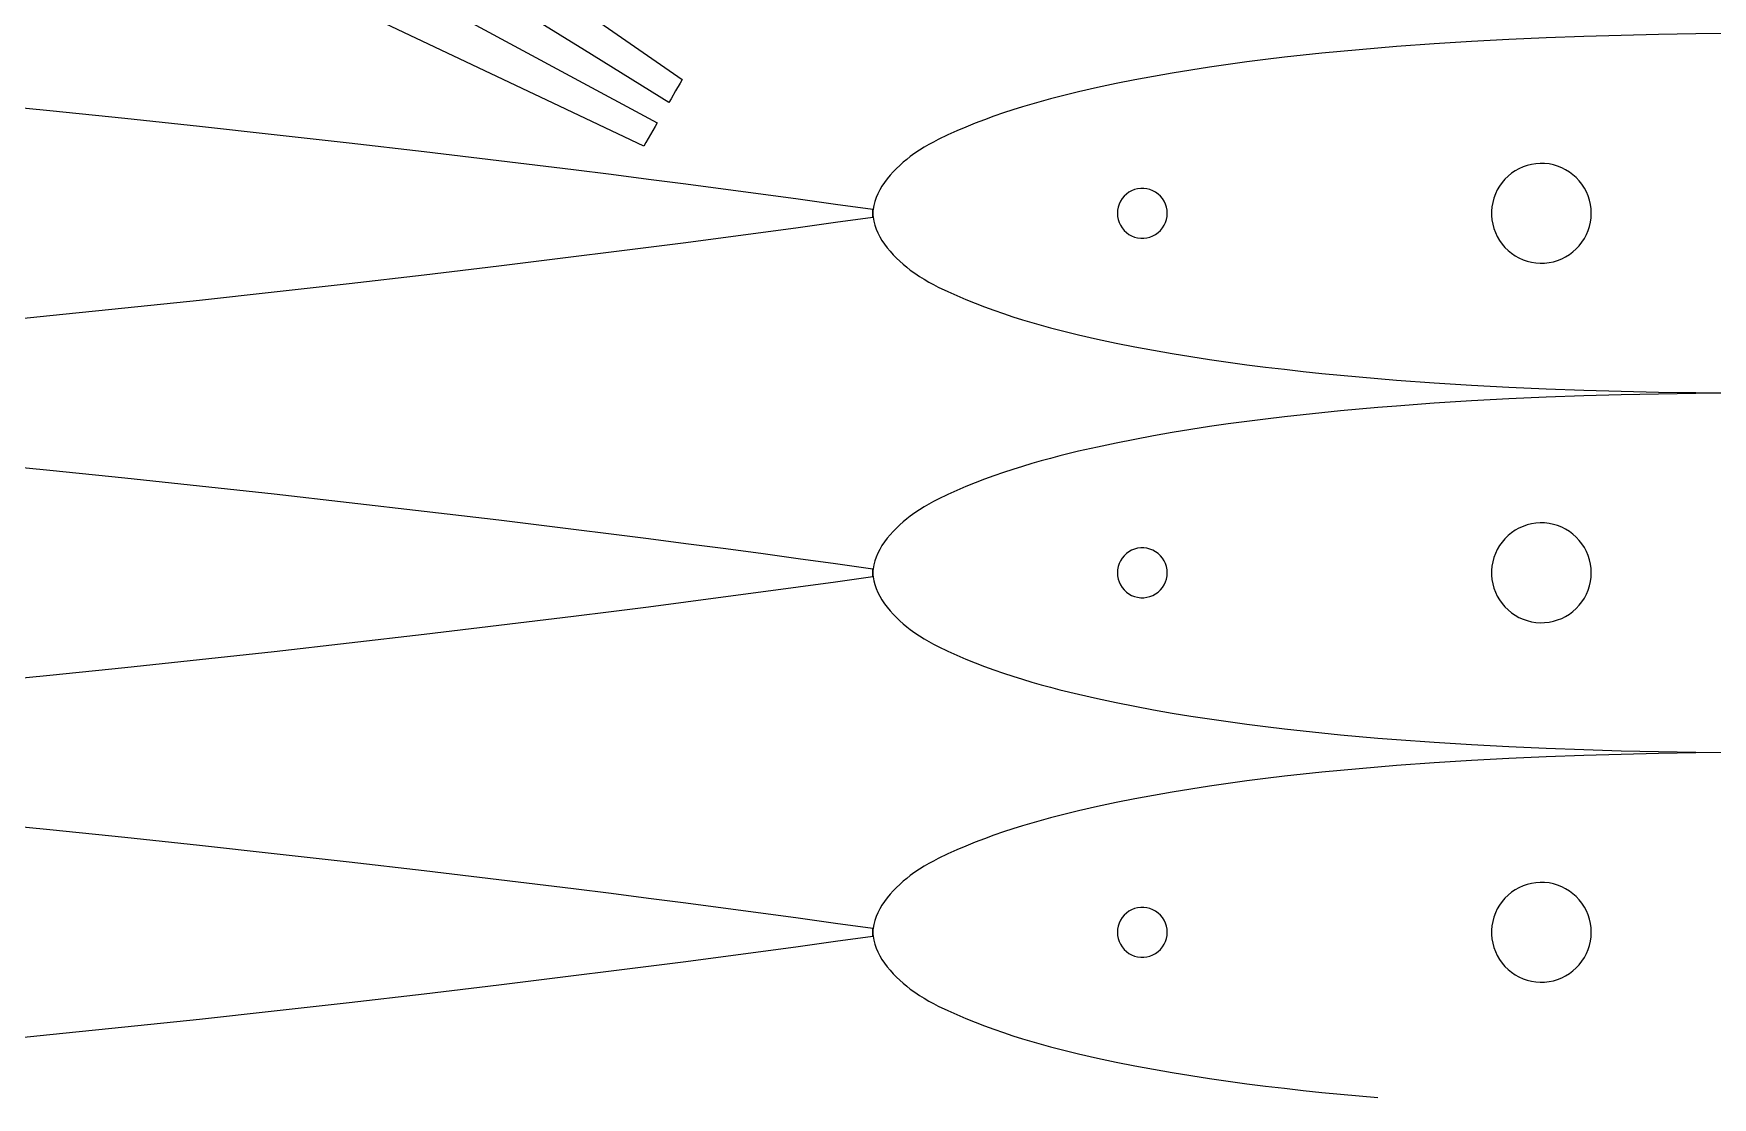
# Model space of a CAD drawing. Extents: x 0 to 1250, y 0 to 2500.
# Drawn here: x 815.9 to 984.1, y 325.6 to 432.2 of the extents above; entities that cross this region are included whole.
import ezdxf

# ---------------------------------------------------------------- set-up
doc = ezdxf.new("R2010")
doc.units = 0
doc.layers.get('0').update_dxf_attribs({"linetype": 'CONTINUOUS', "lineweight": 25})

msp = doc.modelspace()

# ---------------------------------------------------------------- linework, layer by layer
for points in [[(872.619, 433.273), (880.894, 427.573), (880.685, 427.213), (880.226, 426.42), (879.767, 425.626), (879.558, 425.266), (871.085, 430.499), (852.443, 442.012)], [(850.328, 438.353), (869.615, 427.95), (878.381, 423.221), (878.172, 422.86), (877.712, 422.063), (877.252, 421.267), (877.043, 420.905), (867.956, 425.202), (847.964, 434.656)], [(986.25, 432.162), (982.5, 432.128), (978.75, 432.071), (975, 431.989), (971.248, 431.88), (967.497, 431.744), (963.748, 431.577), (960, 431.377), (956.246, 431.142), (952.494, 430.87), (950.62, 430.719), (948.746, 430.557), (946.873, 430.384), (945.001, 430.2), (943.12, 430.003), (941.24, 429.793), (939.361, 429.57), (937.484, 429.332), (935.61, 429.078), (933.737, 428.808), (931.867, 428.52), (930, 428.214), (928.118, 427.885), (926.24, 427.535), (924.367, 427.162), (922.501, 426.765), (920.615, 426.336), (918.736, 425.875), (917.799, 425.63), (916.864, 425.375), (915.931, 425.109), (915, 424.83), (914.039, 424.529), (913.081, 424.214), (912.129, 423.884), (911.183, 423.54), (910.246, 423.181), (909.318, 422.807), (908.403, 422.417), (907.5, 422.011), (906.541, 421.55), (906.067, 421.306), (905.597, 421.05), (905.13, 420.779), (904.667, 420.489), (904.207, 420.18), (903.75, 419.847), (903.393, 419.569), (903.04, 419.275), (902.694, 418.968), (902.358, 418.648), (902.034, 418.316), (901.724, 417.973), (901.431, 417.62), (901.158, 417.259), (900.908, 416.889), (900.683, 416.513), (900.485, 416.131), (900.317, 415.744), (900.182, 415.353), (900.083, 414.959), (900.021, 414.563), (900.005, 414.364), (900, 414.166), (900.005, 413.967), (900.021, 413.769), (900.083, 413.373), (900.182, 412.979), (900.317, 412.587), (900.485, 412.2), (900.683, 411.818), (900.908, 411.442), (901.158, 411.072), (901.431, 410.711), (901.724, 410.358), (902.034, 410.016), (902.358, 409.684), (902.694, 409.363), (903.04, 409.056), (903.393, 408.763), (903.75, 408.484), (904.207, 408.151), (904.667, 407.842), (905.13, 407.553), (905.597, 407.281), (906.067, 407.025), (906.541, 406.781), (907.5, 406.32), (908.403, 405.914), (909.318, 405.524), (910.246, 405.15), (911.183, 404.791), (912.129, 404.447), (913.081, 404.117), (914.039, 403.802), (915, 403.501), (915.931, 403.222), (916.864, 402.956), (917.799, 402.701), (918.736, 402.456), (920.615, 401.995), (922.501, 401.566), (924.367, 401.169), (926.24, 400.796), (928.118, 400.446), (930, 400.117), (931.867, 399.811), (933.737, 399.523), (935.61, 399.253), (937.484, 398.999), (939.361, 398.761), (941.24, 398.538), (943.12, 398.328), (945.001, 398.131), (946.873, 397.947), (948.746, 397.774), (950.62, 397.613), (952.494, 397.461), (956.246, 397.189), (960, 396.954), (963.748, 396.754), (967.497, 396.587), (971.248, 396.451), (975, 396.342), (978.75, 396.26), (982.5, 396.203), (986.25, 396.17)], [(810, 403.173), (817.504, 403.916), (825.005, 404.685), (832.504, 405.479), (840, 406.298), (847.504, 407.142), (855.006, 408.01), (862.505, 408.903), (870, 409.821), (873.752, 410.29), (877.502, 410.767), (881.252, 411.251), (885, 411.744), (888.751, 412.247), (892.502, 412.756), (896.251, 413.27), (900, 413.786), (900, 414.545), (896.251, 415.061), (892.502, 415.575), (888.751, 416.085), (885, 416.587), (881.252, 417.08), (877.502, 417.564), (873.752, 418.041), (870, 418.51), (862.505, 419.428), (855.006, 420.321), (847.504, 421.189), (840, 422.033), (832.504, 422.852), (825.005, 423.646), (817.504, 424.415), (810, 425.159)], [(986.25, 396.147), (982.5, 396.114), (978.75, 396.056), (975, 395.974), (971.248, 395.866), (967.497, 395.729), (963.748, 395.562), (960, 395.363), (956.246, 395.128), (952.494, 394.856), (950.62, 394.704), (948.746, 394.542), (946.873, 394.37), (945.001, 394.185), (943.12, 393.988), (941.24, 393.779), (939.361, 393.555), (937.484, 393.317), (935.61, 393.064), (933.737, 392.793), (931.867, 392.506), (930, 392.199), (928.118, 391.87), (926.24, 391.52), (924.367, 391.148), (922.501, 390.751), (920.615, 390.322), (918.736, 389.861), (917.799, 389.616), (916.864, 389.361), (915.931, 389.094), (915, 388.816), (914.039, 388.515), (913.081, 388.2), (912.129, 387.87), (911.183, 387.526), (910.246, 387.167), (909.318, 386.792), (908.403, 386.402), (907.5, 385.996), (906.541, 385.536), (906.067, 385.292), (905.597, 385.036), (905.13, 384.764), (904.667, 384.475), (904.207, 384.166), (903.75, 383.833), (903.393, 383.554), (903.04, 383.261), (902.694, 382.953), (902.358, 382.633), (902.034, 382.301), (901.724, 381.958), (901.431, 381.606), (901.158, 381.244), (900.908, 380.875), (900.683, 380.499), (900.485, 380.116), (900.317, 379.729), (900.182, 379.338), (900.083, 378.944), (900.021, 378.548), (900.005, 378.35), (900, 378.151), (900.005, 377.953), (900.021, 377.754), (900.083, 377.358), (900.182, 376.964), (900.317, 376.573), (900.485, 376.186), (900.683, 375.804), (900.908, 375.428), (901.158, 375.058), (901.431, 374.697), (901.724, 374.344), (902.034, 374.001), (902.358, 373.669), (902.694, 373.349), (903.04, 373.042), (903.393, 372.748), (903.75, 372.469), (904.207, 372.137), (904.667, 371.827), (905.13, 371.538), (905.597, 371.267), (906.067, 371.01), (906.541, 370.767), (907.5, 370.306), (908.403, 369.9), (909.318, 369.51), (910.246, 369.136), (911.183, 368.776), (912.129, 368.432), (913.081, 368.103), (914.039, 367.788), (915, 367.486), (915.931, 367.208), (916.864, 366.942), (917.799, 366.687), (918.736, 366.442), (920.615, 365.981), (922.501, 365.552), (924.367, 365.155), (926.24, 364.782), (928.118, 364.432), (930, 364.103), (931.867, 363.797), (933.737, 363.509), (935.61, 363.239), (937.484, 362.985), (939.361, 362.747), (941.24, 362.524), (943.12, 362.314), (945.001, 362.117), (946.873, 361.933), (948.746, 361.76), (950.62, 361.598), (952.494, 361.447), (956.246, 361.174), (960, 360.94), (963.748, 360.74), (967.497, 360.573), (971.248, 360.436), (975, 360.328), (978.75, 360.246), (982.5, 360.189), (986.25, 360.155)], [(810, 367.158), (817.504, 367.901), (825.005, 368.671), (832.504, 369.465), (840, 370.283), (847.504, 371.127), (855.006, 371.995), (862.505, 372.888), (870, 373.807), (873.752, 374.276), (877.502, 374.752), (881.252, 375.237), (885, 375.73), (888.751, 376.232), (892.502, 376.742), (896.251, 377.256), (900, 377.772), (900, 378.531), (896.251, 379.047), (892.502, 379.561), (888.751, 380.07), (885, 380.572), (881.252, 381.065), (877.502, 381.55), (873.752, 382.026), (870, 382.496), (862.505, 383.414), (855.006, 384.307), (847.504, 385.175), (840, 386.019), (832.504, 386.838), (825.005, 387.632), (817.504, 388.401), (810, 389.144)], [(986.25, 360.133), (982.5, 360.099), (978.75, 360.042), (975, 359.96), (971.248, 359.852), (967.497, 359.715), (963.748, 359.548), (960, 359.349), (956.246, 359.114), (952.494, 358.841), (950.62, 358.69), (948.746, 358.528), (946.873, 358.355), (945.001, 358.171), (943.12, 357.974), (941.24, 357.764), (939.361, 357.541), (937.484, 357.303), (935.61, 357.049), (933.737, 356.779), (931.867, 356.491), (930, 356.185), (928.118, 355.856), (926.24, 355.506), (924.367, 355.133), (922.501, 354.737), (920.615, 354.308), (918.736, 353.846), (917.799, 353.601), (916.864, 353.346), (915.931, 353.08), (915, 352.802), (914.039, 352.5), (913.081, 352.185), (912.129, 351.856), (911.183, 351.511), (910.246, 351.152), (909.318, 350.778), (908.403, 350.388), (907.5, 349.982), (906.541, 349.522), (906.067, 349.278), (905.597, 349.021), (905.13, 348.75), (904.667, 348.461), (904.207, 348.151), (903.75, 347.819), (903.393, 347.54), (903.04, 347.246), (902.694, 346.939), (902.358, 346.619), (902.034, 346.287), (901.724, 345.944), (901.431, 345.591), (901.158, 345.23), (900.908, 344.861), (900.683, 344.484), (900.485, 344.102), (900.317, 343.715), (900.182, 343.324), (900.083, 342.93), (900.021, 342.534), (900.005, 342.335), (900, 342.137), (900.005, 341.938), (900.021, 341.74), (900.083, 341.344), (900.182, 340.95), (900.317, 340.559), (900.485, 340.172), (900.683, 339.789), (900.908, 339.413), (901.158, 339.044), (901.431, 338.682), (901.724, 338.33), (902.034, 337.987), (902.358, 337.655), (902.694, 337.335), (903.04, 337.027), (903.393, 336.734), (903.75, 336.455), (904.207, 336.123), (904.667, 335.813), (905.13, 335.524), (905.597, 335.252), (906.067, 334.996), (906.541, 334.752), (907.5, 334.292), (908.403, 333.886), (909.318, 333.496), (910.246, 333.121), (911.183, 332.762), (912.129, 332.418), (913.081, 332.088), (914.039, 331.773), (915, 331.472), (915.931, 331.194), (916.864, 330.927), (917.799, 330.672), (918.736, 330.428), (920.615, 329.966), (922.501, 329.537), (924.367, 329.14), (926.24, 328.768), (928.118, 328.417), (930, 328.089), (931.867, 327.782), (933.737, 327.495), (935.61, 327.224), (937.484, 326.971), (939.361, 326.733), (941.24, 326.509), (943.12, 326.3), (945.001, 326.103), (946.873, 325.918), (948.746, 325.746), (950.62, 325.584)], [(810, 331.144), (817.504, 331.887), (825.005, 332.656), (832.504, 333.45), (840, 334.269), (847.504, 335.113), (855.006, 335.981), (862.505, 336.874), (870, 337.792), (873.752, 338.261), (877.502, 338.738), (881.252, 339.222), (885, 339.715), (888.751, 340.218), (892.502, 340.727), (896.251, 341.241), (900, 341.757), (900, 342.516), (896.251, 343.032), (892.502, 343.546), (888.751, 344.056), (885, 344.558), (881.252, 345.051), (877.502, 345.535), (873.752, 346.012), (870, 346.481), (862.505, 347.4), (855.006, 348.292), (847.504, 349.161), (840, 350.005), (832.504, 350.823), (825.005, 351.618), (817.504, 352.387), (810, 353.13)]]:
    msp.add_lwpolyline(points)
for points in [[(972, 414.166), (971.98, 414.607), (971.922, 415.046), (971.825, 415.477), (971.69, 415.899), (971.519, 416.306), (971.312, 416.697), (971.071, 417.069), (970.798, 417.417), (970.496, 417.74), (970.167, 418.035), (969.812, 418.3), (969.436, 418.532), (969.04, 418.73), (968.629, 418.893), (968.205, 419.018), (967.771, 419.106), (967.332, 419.155), (966.889, 419.164), (966.448, 419.135), (966.011, 419.067), (965.582, 418.96), (965.163, 418.816), (964.76, 418.636), (964.373, 418.42), (964.008, 418.171), (963.665, 417.891), (963.349, 417.582), (963.062, 417.246), (962.805, 416.886), (962.581, 416.504), (962.391, 416.104), (962.238, 415.69), (962.122, 415.263), (962.044, 414.827), (962.005, 414.387), (962.005, 413.944), (962.044, 413.504), (962.122, 413.068), (962.238, 412.642), (962.391, 412.227), (962.581, 411.827), (962.805, 411.445), (963.062, 411.085), (963.349, 410.749), (963.665, 410.44), (964.008, 410.16), (964.373, 409.911), (964.76, 409.696), (965.163, 409.515), (965.582, 409.371), (966.011, 409.264), (966.448, 409.196), (966.889, 409.167), (967.332, 409.177), (967.771, 409.225), (968.205, 409.313), (968.629, 409.438), (969.04, 409.601), (969.436, 409.799), (969.812, 410.031), (970.167, 410.296), (970.496, 410.591), (970.798, 410.914), (971.071, 411.263), (971.312, 411.634), (971.519, 412.025), (971.69, 412.432), (971.825, 412.854), (971.922, 413.285), (971.98, 413.724)], [(929.5, 414.166), (929.48, 414.479), (929.422, 414.787), (929.324, 415.086), (929.191, 415.37), (929.023, 415.635), (928.822, 415.877), (928.594, 416.092), (928.34, 416.276), (928.064, 416.428), (927.773, 416.543), (927.468, 416.621), (927.157, 416.661), (926.843, 416.661), (926.532, 416.621), (926.227, 416.543), (925.936, 416.428), (925.66, 416.276), (925.406, 416.092), (925.178, 415.877), (924.977, 415.635), (924.809, 415.37), (924.676, 415.086), (924.578, 414.787), (924.52, 414.479), (924.5, 414.166), (924.52, 413.852), (924.578, 413.544), (924.676, 413.245), (924.809, 412.961), (924.977, 412.696), (925.178, 412.454), (925.406, 412.239), (925.66, 412.055), (925.936, 411.903), (926.227, 411.788), (926.532, 411.71), (926.843, 411.67), (927.157, 411.67), (927.468, 411.71), (927.773, 411.788), (928.064, 411.903), (928.34, 412.055), (928.594, 412.239), (928.822, 412.454), (929.023, 412.696), (929.191, 412.961), (929.324, 413.245), (929.422, 413.544), (929.48, 413.852)], [(972, 378.151), (971.98, 378.593), (971.922, 379.031), (971.825, 379.463), (971.69, 379.884), (971.519, 380.292), (971.312, 380.683), (971.071, 381.054), (970.798, 381.403), (970.496, 381.726), (970.167, 382.021), (969.812, 382.285), (969.436, 382.518), (969.04, 382.716), (968.629, 382.878), (968.205, 383.004), (967.771, 383.091), (967.332, 383.14), (966.889, 383.15), (966.448, 383.121), (966.011, 383.052), (965.582, 382.946), (965.163, 382.802), (964.76, 382.621), (964.373, 382.406), (964.008, 382.157), (963.665, 381.877), (963.349, 381.567), (963.062, 381.231), (962.805, 380.871), (962.581, 380.49), (962.391, 380.09), (962.238, 379.675), (962.122, 379.248), (962.044, 378.813), (962.005, 378.372), (962.005, 377.93), (962.044, 377.489), (962.122, 377.054), (962.238, 376.627), (962.391, 376.212), (962.581, 375.812), (962.805, 375.431), (963.062, 375.071), (963.349, 374.735), (963.665, 374.426), (964.008, 374.146), (964.373, 373.897), (964.76, 373.681), (965.163, 373.501), (965.582, 373.357), (966.011, 373.25), (966.448, 373.182), (966.889, 373.152), (967.332, 373.162), (967.771, 373.211), (968.205, 373.298), (968.629, 373.424), (969.04, 373.587), (969.436, 373.785), (969.812, 374.017), (970.167, 374.282), (970.496, 374.577), (970.798, 374.9), (971.071, 375.248), (971.312, 375.619), (971.519, 376.01), (971.69, 376.418), (971.825, 376.839), (971.922, 377.271), (971.98, 377.709)], [(929.5, 378.151), (929.48, 378.464), (929.422, 378.773), (929.324, 379.072), (929.191, 379.356), (929.023, 379.621), (928.822, 379.863), (928.594, 380.077), (928.34, 380.262), (928.064, 380.413), (927.773, 380.529), (927.468, 380.607), (927.157, 380.646), (926.843, 380.646), (926.532, 380.607), (926.227, 380.529), (925.936, 380.413), (925.66, 380.262), (925.406, 380.077), (925.178, 379.863), (924.977, 379.621), (924.809, 379.356), (924.676, 379.072), (924.578, 378.773), (924.52, 378.464), (924.5, 378.151), (924.52, 377.838), (924.578, 377.529), (924.676, 377.231), (924.809, 376.947), (924.977, 376.682), (925.178, 376.44), (925.406, 376.225), (925.66, 376.04), (925.936, 375.889), (926.227, 375.774), (926.532, 375.695), (926.843, 375.656), (927.157, 375.656), (927.468, 375.695), (927.773, 375.774), (928.064, 375.889), (928.34, 376.04), (928.594, 376.225), (928.822, 376.44), (929.023, 376.682), (929.191, 376.947), (929.324, 377.231), (929.422, 377.529), (929.48, 377.838)], [(972, 342.137), (971.98, 342.579), (971.922, 343.017), (971.825, 343.449), (971.69, 343.87), (971.519, 344.278), (971.312, 344.669), (971.071, 345.04), (970.798, 345.388), (970.496, 345.711), (970.167, 346.006), (969.812, 346.271), (969.436, 346.503), (969.04, 346.702), (968.629, 346.864), (968.205, 346.989), (967.771, 347.077), (967.332, 347.126), (966.889, 347.136), (966.448, 347.106), (966.011, 347.038), (965.582, 346.931), (965.163, 346.787), (964.76, 346.607), (964.373, 346.391), (964.008, 346.142), (963.665, 345.862), (963.349, 345.553), (963.062, 345.217), (962.805, 344.857), (962.581, 344.476), (962.391, 344.076), (962.238, 343.661), (962.122, 343.234), (962.044, 342.799), (962.005, 342.358), (962.005, 341.916), (962.044, 341.475), (962.122, 341.04), (962.238, 340.613), (962.391, 340.198), (962.581, 339.798), (962.805, 339.417), (963.062, 339.057), (963.349, 338.72), (963.665, 338.411), (964.008, 338.131), (964.373, 337.882), (964.76, 337.667), (965.163, 337.486), (965.582, 337.342), (966.011, 337.236), (966.448, 337.167), (966.889, 337.138), (967.332, 337.148), (967.771, 337.197), (968.205, 337.284), (968.629, 337.41), (969.04, 337.572), (969.436, 337.77), (969.812, 338.003), (970.167, 338.267), (970.496, 338.562), (970.798, 338.885), (971.071, 339.234), (971.312, 339.605), (971.519, 339.996), (971.69, 340.404), (971.825, 340.825), (971.922, 341.256), (971.98, 341.695)], [(929.5, 342.137), (929.48, 342.45), (929.422, 342.758), (929.324, 343.057), (929.191, 343.341), (929.023, 343.606), (928.822, 343.848), (928.594, 344.063), (928.34, 344.248), (928.064, 344.399), (927.773, 344.514), (927.468, 344.592), (927.157, 344.632), (926.843, 344.632), (926.532, 344.592), (926.227, 344.514), (925.936, 344.399), (925.66, 344.248), (925.406, 344.063), (925.178, 343.848), (924.977, 343.606), (924.809, 343.341), (924.676, 343.057), (924.578, 342.758), (924.52, 342.45), (924.5, 342.137), (924.52, 341.823), (924.578, 341.515), (924.676, 341.216), (924.809, 340.932), (924.977, 340.667), (925.178, 340.425), (925.406, 340.21), (925.66, 340.026), (925.936, 339.875), (926.227, 339.759), (926.532, 339.681), (926.843, 339.642), (927.157, 339.642), (927.468, 339.681), (927.773, 339.759), (928.064, 339.875), (928.34, 340.026), (928.594, 340.21), (928.822, 340.425), (929.023, 340.667), (929.191, 340.932), (929.324, 341.216), (929.422, 341.515), (929.48, 341.823)]]:
    msp.add_lwpolyline(points, close=True)

doc.saveas('drawing.dxf')
